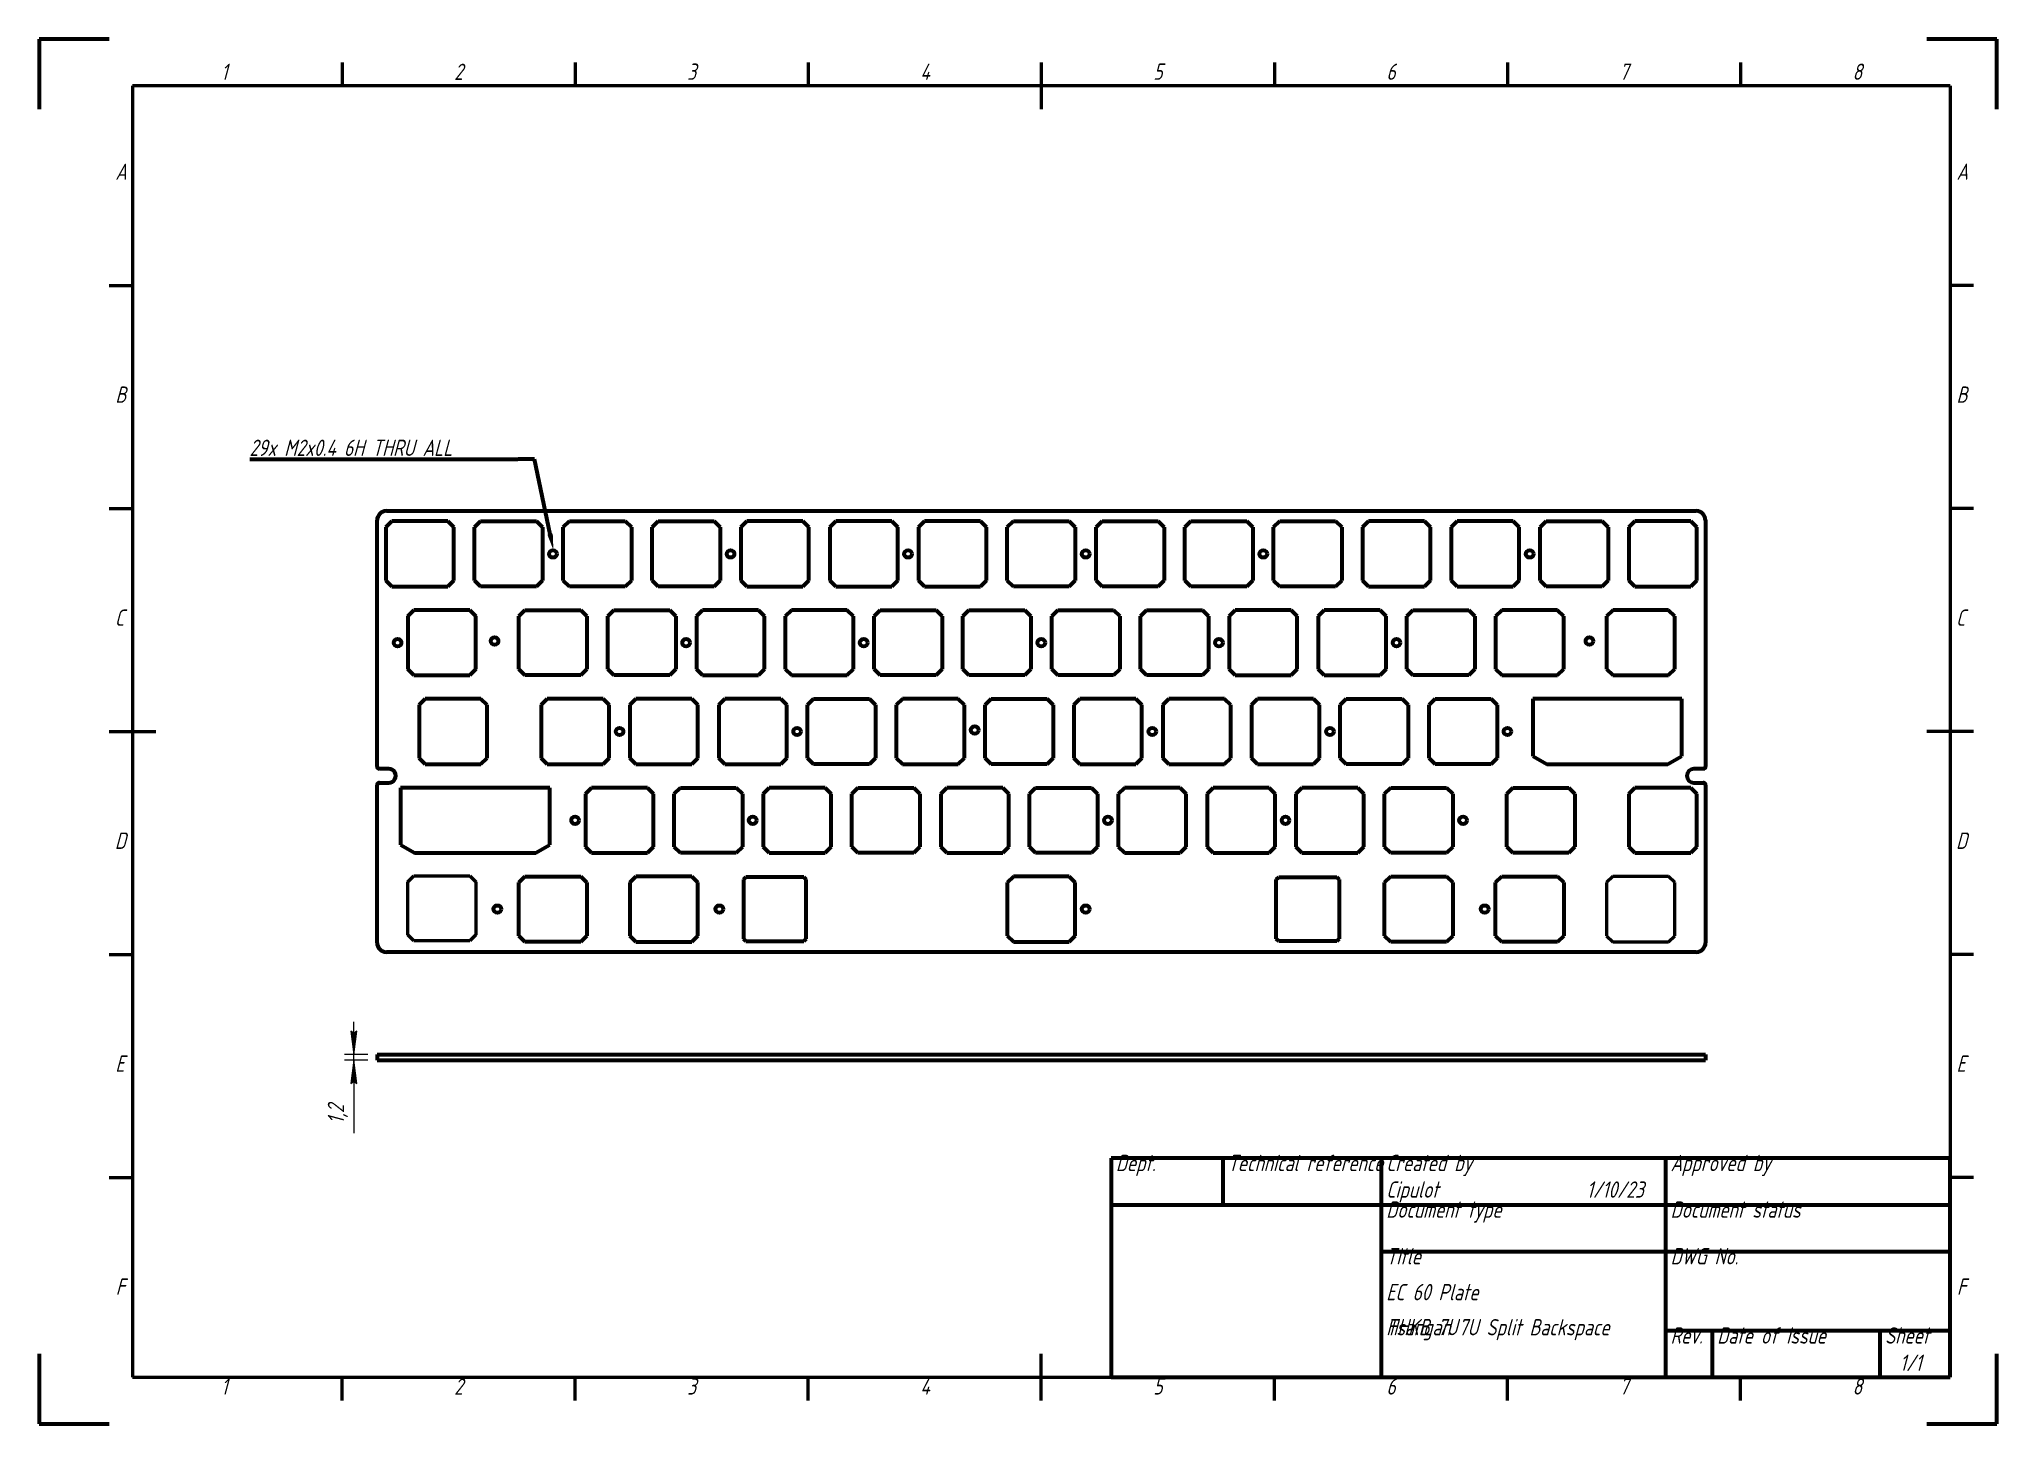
# Model space of a CAD drawing. Header units: millimetres. Extents: x 0 to 420, y 0 to 297.
import ezdxf

# ---------------------------------------------------------------- set-up
doc = ezdxf.new("R2010")
doc.units = ezdxf.units.MM
for name, pattern in [('K5LT32768', [0]), ('K5LT_BASIC', [0]), ('K5LT_THIN', [0])]:
    doc.linetypes.add(name, pattern=pattern)
for name, color, linetype in [('BORDER', 7, 'Continuous'), ('FD_Dimensions', 7, 'Continuous'), ('Hole Notes', 7, 'Continuous'), ('TITLEBLOCK', 7, 'Continuous'), ('Visible', 7, 'Continuous')]:
    doc.layers.add(name, color=color, linetype=linetype)
doc.styles.add('KDIMTEXTSTYLE', font='GOST_AU.SHX', dxfattribs={"width": 0.96, "oblique": 15, "height": 5})
doc.styles.add('KTEXTSTYLE', font='GOST_AU.SHX', dxfattribs={"width": 0.96, "height": 5})
doc.dimstyles.new('KDIMSTYLE (1.00)', dxfattribs={"dimtxt": 5, "dimasz": 1, "dimexe": 2, "dimexo": 0, "dimgap": 1, "dimtad": 1, "dimtxsty": 'KDIMTEXTSTYLE', "dimsah": 1, "dimcen": 0, "dimdle": 1, "dimadec": 0, "dimazin": 0, "dimtfac": 0.667, "dimtmove": 0, "dimatfit": 3, "dimfxl": 1, "dimtvp": 1, "dimtolj": 1, "dimtzin": 0, "dimarcsym": 0})

# ---------------------------------------------------------------- blocks, each defined once
blk = doc.blocks.new('U0')
at = {"layer": 'BORDER', "color": 150, "linetype": 'K5LT_BASIC', "lineweight": 60, "true_color": 0x0080ff}
for p, q in [((15, 297), (0, 297)), ((0, 297), (0, 282)), ((420, 297), (405, 297)), ((420, 282), (420, 297)), ((0, 15), (0, 0)), ((420, 0), (420, 15)), ((0, 0), (15, 0)), ((405, 0), (420, 0))]:
    blk.add_line(p, q, dxfattribs=at)
at = {"layer": 'BORDER', "color": 7, "linetype": 'K5LT32768', "lineweight": 50}
for p, q in [((65, 292), (65, 287)), ((115, 292), (115, 287)), ((165, 292), (165, 287)), ((215, 292), (215, 282)), ((265, 292), (265, 287)), ((315, 292), (315, 287)), ((365, 292), (365, 287)), ((410, 287), (20, 287)), ((20, 287), (20, 10)), ((410, 287), (410, 10)), ((15, 244.17), (20, 244.17)), ((415, 244.17), (410, 244.17)), ((15, 196.33), (20, 196.33)), ((415, 196.33), (410, 196.33)), ((15, 148.5), (25, 148.5)), ((415, 148.5), (405, 148.5)), ((15, 100.67), (20, 100.67)), ((415, 100.67), (410, 100.67)), ((15, 52.83), (20, 52.83)), ((415, 52.83), (410, 52.83)), ((215, 5), (215, 15)), ((20, 10), (410, 10)), ((65, 5), (65, 10)), ((115, 5), (115, 10)), ((165, 5), (165, 10)), ((265, 5), (265, 10)), ((315, 5), (315, 10)), ((365, 5), (365, 10))]:
    blk.add_line(p, q, dxfattribs=at)
at = {"layer": 'BORDER', "color": 7, "char_height": 3.5, "attachment_point": 1, "style": 'KTEXTSTYLE'}
for s, insert in [('\\H3.5;\\W0.965;\\Q15;\\Q15;1', (39.03, 291.74)), ('\\H3.5;\\W0.965;\\Q15;\\Q15;2', (89.03, 291.74)), ('\\H3.5;\\W0.965;\\Q15;\\Q15;3', (139.03, 291.77)), ('\\H3.5;\\W0.965;\\Q15;\\Q15;4', (189.03, 291.75)), ('\\H3.5;\\W0.965;\\Q15;\\Q15;5', (239.03, 291.79)), ('\\H3.5;\\W0.965;\\Q15;\\Q15;6', (289.03, 291.77)), ('\\H3.5;\\W0.965;\\Q15;\\Q15;7', (339.03, 291.77)), ('\\H3.5;\\W0.965;\\Q15;\\Q15;8', (389.03, 291.77)), ('\\H3.5;\\W0.965;\\Q15;\\Q15;A', (16.34, 270.33)), ('\\H3.5;\\W0.965;\\Q15;\\Q15;A', (411.34, 270.33)), ('\\H3.5;\\W0.965;\\Q15;\\Q15;B', (16.34, 222.5)), ('\\H3.5;\\W0.965;\\Q15;\\Q15;B', (411.34, 222.5)), ('\\H3.5;\\W0.965;\\Q15;\\Q15;C', (16.24, 174.67)), ('\\H3.5;\\W0.965;\\Q15;\\Q15;C', (411.24, 174.67)), ('\\H3.5;\\W0.965;\\Q15;\\Q15;D', (16.24, 126.83)), ('\\H3.5;\\W0.965;\\Q15;\\Q15;D', (411.24, 126.83)), ('\\H3.5;\\W0.965;\\Q15;\\Q15;E', (16.34, 79)), ('\\H3.5;\\W0.965;\\Q15;\\Q15;E', (411.34, 79)), ('\\H3.5;\\W0.965;\\Q15;\\Q15;F', (16.43, 31.17)), ('\\H3.5;\\W0.965;\\Q15;\\Q15;F', (411.43, 31.17)), ('\\H3.5;\\W0.965;\\Q15;\\Q15;1', (39.03, 9.74)), ('\\H3.5;\\W0.965;\\Q15;\\Q15;2', (89.03, 9.74)), ('\\H3.5;\\W0.965;\\Q15;\\Q15;3', (139.03, 9.77)), ('\\H3.5;\\W0.965;\\Q15;\\Q15;4', (189.03, 9.75)), ('\\H3.5;\\W0.965;\\Q15;\\Q15;5', (239.03, 9.79)), ('\\H3.5;\\W0.965;\\Q15;\\Q15;6', (289.03, 9.77)), ('\\H3.5;\\W0.965;\\Q15;\\Q15;7', (339.03, 9.77)), ('\\H3.5;\\W0.965;\\Q15;\\Q15;8', (389.03, 9.77))]:
    blk.add_mtext(s, dxfattribs=dict(at, insert=insert))
blk = doc.blocks.new('U1')
at = {"layer": 'TITLEBLOCK', "color": 150, "linetype": 'K5LT_BASIC', "lineweight": 60, "true_color": 0x0080ff}
for p, q in [((410, 57), (230, 57)), ((230, 57), (230, 10)), ((254, 47), (254, 57)), ((288, 10), (288, 57)), ((349, 10), (349, 57)), ((410, 10), (410, 57)), ((230, 47), (410, 47)), ((288, 37), (410, 37)), ((349, 20), (410, 20)), ((359, 10), (359, 20)), ((395, 10), (395, 20)), ((230, 10), (410, 10))]:
    blk.add_line(p, q, dxfattribs=at)
at = {"layer": 'TITLEBLOCK', "color": 7, "char_height": 3.5, "attachment_point": 1, "style": 'KTEXTSTYLE'}
for s, insert in [('\\H3.5;\\W0.965;\\Q15;\\Q15;Dept.', (231, 57.7)), ('\\H3.5;\\W0.965;\\Q15;\\Q15;Technical reference', (255, 57.7)), ('\\H3.5;\\W0.965;\\Q15;\\Q15;Created by', (289, 57.7)), ('\\H3.5;\\W0.965;\\Q15;\\Q15;Approved by', (350, 57.7)), ('\\H3.5;\\W0.965;\\Q15;\\Q15;Cipulot', (289, 52)), ('\\H3.5;\\W0.965;\\Q15;\\Q15;1/10/23', (331.98, 52)), ('\\H3.5;\\W0.965;\\Q15;\\Q15;Document type', (289, 47.7)), ('\\H3.5;\\W0.965;\\Q15;\\Q15;Document status', (350, 47.7)), ('\\H3.5;\\W0.965;\\Q15;\\Q15;Title', (289, 37.7)), ('\\H3.5;\\W0.965;\\Q15;\\Q15;DWG No.', (350, 37.7)), ('\\H3.5;\\W0.965;\\Q15;\\Q15;EC 60 Plate', (289, 30)), ('\\H3.5;\\W0.965;\\Q15;\\Q15;HHKB 7U', (289, 22.5)), ('\\H3.5;\\W0.965;\\Q15;\\Q15;Rev.', (350, 20.7)), ('\\H3.5;\\W0.965;\\Q15;\\Q15;Date of issue', (360, 20.7)), ('\\H3.5;\\W0.965;\\Q15;\\Q15;Sheet', (396, 20.7)), ('\\H3.5;\\W0.965;\\Q15;\\Q15;1/1', (399.17, 14.85))]:
    blk.add_mtext(s, dxfattribs=dict(at, insert=insert))
blk = doc.blocks.new('U2')
at = {"layer": 'Hole Notes'}
blk.add_hatch(color=7, dxfattribs=at).paths.add_polyline_path([(110.19, 190.95), (110.33, 187.4), (109.04, 190.71)])
at = {"layer": 'Hole Notes', "color": 150, "linetype": 'K5LT_BASIC', "lineweight": 60, "true_color": 0x0080ff}
for p, q in [((45.21, 206.9), (102.73, 206.9)), ((106.28, 206.9), (102.78, 206.9)), ((109.62, 190.83), (106.28, 206.9))]:
    blk.add_line(p, q, dxfattribs=at)
at = {"layer": 'Hole Notes', "color": 7, "insert": (45.12, 211.1), "char_height": 3.5, "attachment_point": 1, "style": 'KTEXTSTYLE'}
blk.add_mtext('\\H3.5;\\W0.965;\\Q15;\\Q15;29x M2x0.4 6H THRU ALL', dxfattribs=at)
blk = doc.blocks.new('D0')
at = {"layer": 'FD_Dimensions'}
for points in [[(67.54, 79.23), (68.19, 84.23), (67.54, 83.73), (66.88, 84.23)], [(68.19, 73.03), (67.54, 78.03), (66.88, 73.03), (67.54, 73.53)]]:
    blk.add_hatch(color=7, dxfattribs=at).paths.add_polyline_path(points)
at = {"layer": 'FD_Dimensions', "color": 7, "linetype": 'K5LT_THIN', "lineweight": 18}
for p, q in [((67.54, 83.73), (66.88, 84.23)), ((66.88, 84.23), (67.54, 79.23)), ((67.54, 79.23), (67.54, 86.23)), ((67.54, 79.23), (68.19, 84.23)), ((68.19, 84.23), (67.54, 83.73)), ((70.5, 79.23), (65.54, 79.23)), ((70.5, 78.03), (65.54, 78.03)), ((67.54, 78.03), (66.88, 73.03)), ((67.54, 78.03), (67.54, 79.23)), ((68.19, 73.03), (67.54, 78.03)), ((67.54, 78.03), (67.54, 73.03)), ((66.88, 73.03), (67.54, 73.53)), ((67.54, 73.53), (68.19, 73.03))]:
    blk.add_line(p, q, dxfattribs=at)
blk.add_wipeout([(66.54, 64.36), (61.37, 64.36), (61.37, 70.76), (66.54, 70.76)]).dxf.layer = 'FD_Dimensions'
for p, q in [((67.54, 78.03), (67.54, 71.03)), ((67.54, 73.03), (67.54, 62.36))]:
    blk.add_line(p, q, dxfattribs=at)
at = {"layer": 'FD_Dimensions', "color": 7, "insert": (61.92, 64.36), "char_height": 3.5, "attachment_point": 1, "rotation": 90.0002, "style": 'KTEXTSTYLE'}
blk.add_mtext('\\H3.5;\\W0.965;\\Q15;\\Q15;1,2', dxfattribs=at)
blk = doc.blocks.new('KDIMARROW_02')
blk.add_hatch(color=0).paths.add_polyline_path([(4.5, 0), (5, 0.66), (0, 0), (5, -0.66)])
at = {"color": 0, "linetype": 'K5LT_THIN', "lineweight": 18}
for p, q in [((5, 0.66), (0, 0)), ((0, 0), (5, -0.66)), ((0, 0), (7, 0)), ((4.5, 0), (5, 0.66)), ((5, -0.66), (4.5, 0))]:
    blk.add_line(p, q, dxfattribs=at)
at = {"layer": 'Hole Notes', "color": 0, "linetype": 'K5LT_THIN', "lineweight": 18}
blk.add_line((0, 0), (-1, 0), dxfattribs=at)

msp = doc.modelspace()

# ---------------------------------------------------------------- linework, layer by layer
at = {"layer": 'Hole Notes', "color": 7, "linetype": 'K5LT32768', "lineweight": 50}
for p, q in [((79.081, 173.249), (80.382, 174.55)), ((79.081, 161.851), (79.081, 173.249)), ((80.382, 174.55), (92.38, 174.55)), ((92.38, 174.55), (93.681, 173.249)), ((93.681, 173.249), (93.681, 161.851)), ((80.382, 160.55), (79.081, 161.851)), ((92.38, 160.55), (80.382, 160.55)), ((93.681, 161.851), (92.38, 160.55)), ((79.112, 116.267), (80.413, 117.568)), ((79.112, 104.869), (79.112, 116.267)), ((80.413, 117.568), (92.411, 117.568)), ((92.411, 117.568), (93.712, 116.267)), ((93.712, 116.267), (93.712, 104.869)), ((337.588, 117.4), (336.287, 116.099)), ((336.287, 116.099), (336.287, 104.701)), ((349.586, 117.4), (337.588, 117.4)), ((350.887, 116.099), (349.586, 117.4)), ((350.887, 104.701), (350.887, 116.099)), ((80.413, 103.568), (79.112, 104.869)), ((92.411, 103.568), (80.413, 103.568)), ((93.712, 104.869), (92.411, 103.568)), ((336.287, 104.701), (337.588, 103.4)), ((337.588, 103.4), (349.586, 103.4)), ((349.586, 103.4), (350.887, 104.701))]:
    msp.add_line(p, q, dxfattribs=at)
at = {"layer": 'Visible', "color": 150, "linetype": 'K5LT_BASIC', "lineweight": 60, "true_color": 0x0080ff}
for p, q in [((72.5, 141), (72.5, 193.8)), ((75.651, 193.6), (74.35, 192.299)), ((74.5, 195.8), (355.5, 195.8)), ((87.649, 193.6), (75.651, 193.6)), ((88.95, 192.299), (87.649, 193.6)), ((93.4, 192.299), (94.701, 193.6)), ((94.701, 193.6), (106.699, 193.6)), ((106.699, 193.6), (108, 192.299)), ((112.45, 192.299), (113.751, 193.6)), ((113.751, 193.6), (125.749, 193.6)), ((125.749, 193.6), (127.05, 192.299)), ((131.5, 192.299), (132.801, 193.6)), ((132.801, 193.6), (144.799, 193.6)), ((144.799, 193.6), (146.1, 192.299)), ((151.851, 193.6), (150.55, 192.299)), ((163.849, 193.6), (151.851, 193.6)), ((165.15, 192.299), (163.849, 193.6)), ((170.901, 193.6), (169.6, 192.299)), ((182.899, 193.6), (170.901, 193.6)), ((184.2, 192.299), (182.899, 193.6)), ((189.951, 193.6), (188.65, 192.299)), ((201.949, 193.6), (189.951, 193.6)), ((203.25, 192.299), (201.949, 193.6)), ((207.7, 192.299), (209.001, 193.6)), ((209.001, 193.6), (220.999, 193.6)), ((220.999, 193.6), (222.3, 192.299)), ((226.75, 192.299), (228.051, 193.6)), ((228.051, 193.6), (240.049, 193.6)), ((240.049, 193.6), (241.35, 192.299)), ((245.8, 192.299), (247.101, 193.6)), ((247.101, 193.6), (259.099, 193.6)), ((259.099, 193.6), (260.4, 192.299)), ((264.85, 192.299), (266.151, 193.6)), ((266.151, 193.6), (278.149, 193.6)), ((278.149, 193.6), (279.45, 192.299)), ((285.201, 193.6), (283.9, 192.299)), ((297.199, 193.6), (285.201, 193.6)), ((298.5, 192.299), (297.199, 193.6)), ((304.251, 193.6), (302.95, 192.299)), ((316.249, 193.6), (304.251, 193.6)), ((317.55, 192.299), (316.249, 193.6)), ((322, 192.299), (323.301, 193.6)), ((323.301, 193.6), (335.299, 193.6)), ((335.299, 193.6), (336.6, 192.299)), ((342.351, 193.6), (341.05, 192.299)), ((354.349, 193.6), (342.351, 193.6)), ((355.65, 192.299), (354.349, 193.6)), ((357.5, 193.8), (357.5, 141)), ((74.35, 192.299), (74.35, 180.901)), ((88.95, 180.901), (88.95, 192.299)), ((93.4, 180.901), (93.4, 192.299)), ((108, 192.299), (108, 180.901)), ((112.45, 180.901), (112.45, 192.299)), ((127.05, 192.299), (127.05, 180.901)), ((131.5, 180.901), (131.5, 192.299)), ((146.1, 192.299), (146.1, 180.901)), ((150.55, 192.299), (150.55, 180.901)), ((165.15, 180.901), (165.15, 192.299)), ((169.6, 192.299), (169.6, 180.901)), ((184.2, 180.901), (184.2, 192.299)), ((188.65, 192.299), (188.65, 180.901)), ((203.25, 180.901), (203.25, 192.299)), ((207.7, 180.901), (207.7, 192.299)), ((222.3, 192.299), (222.3, 180.901)), ((226.75, 180.901), (226.75, 192.299)), ((241.35, 192.299), (241.35, 180.901)), ((245.8, 180.901), (245.8, 192.299)), ((260.4, 192.299), (260.4, 180.901)), ((264.85, 180.901), (264.85, 192.299)), ((279.45, 192.299), (279.45, 180.901)), ((283.9, 192.299), (283.9, 180.901)), ((298.5, 180.901), (298.5, 192.299)), ((302.95, 192.299), (302.95, 180.901)), ((317.55, 180.901), (317.55, 192.299)), ((322, 180.901), (322, 192.299)), ((336.6, 192.299), (336.6, 180.901)), ((341.05, 192.299), (341.05, 180.901)), ((355.65, 180.901), (355.65, 192.299)), ((74.35, 180.901), (75.651, 179.6)), ((87.649, 179.6), (88.95, 180.901)), ((94.701, 179.6), (93.4, 180.901)), ((108, 180.901), (106.699, 179.6)), ((113.751, 179.6), (112.45, 180.901)), ((127.05, 180.901), (125.749, 179.6)), ((132.801, 179.6), (131.5, 180.901)), ((146.1, 180.901), (144.799, 179.6)), ((150.55, 180.901), (151.851, 179.6)), ((163.849, 179.6), (165.15, 180.901)), ((169.6, 180.901), (170.901, 179.6)), ((182.899, 179.6), (184.2, 180.901)), ((188.65, 180.901), (189.951, 179.6)), ((201.949, 179.6), (203.25, 180.901)), ((209.001, 179.6), (207.7, 180.901)), ((222.3, 180.901), (220.999, 179.6)), ((228.051, 179.6), (226.75, 180.901)), ((241.35, 180.901), (240.049, 179.6)), ((247.101, 179.6), (245.8, 180.901)), ((260.4, 180.901), (259.099, 179.6)), ((266.151, 179.6), (264.85, 180.901)), ((279.45, 180.901), (278.149, 179.6)), ((283.9, 180.901), (285.201, 179.6)), ((297.199, 179.6), (298.5, 180.901)), ((302.95, 180.901), (304.251, 179.6)), ((316.249, 179.6), (317.55, 180.901)), ((323.301, 179.6), (322, 180.901)), ((336.6, 180.901), (335.299, 179.6)), ((341.05, 180.901), (342.351, 179.6)), ((354.349, 179.6), (355.65, 180.901)), ((75.651, 179.6), (87.649, 179.6)), ((106.699, 179.6), (94.701, 179.6)), ((125.749, 179.6), (113.751, 179.6)), ((144.799, 179.6), (132.801, 179.6)), ((151.851, 179.6), (163.849, 179.6)), ((170.901, 179.6), (182.899, 179.6)), ((189.951, 179.6), (201.949, 179.6)), ((220.999, 179.6), (209.001, 179.6)), ((240.049, 179.6), (228.051, 179.6)), ((259.099, 179.6), (247.101, 179.6)), ((278.149, 179.6), (266.151, 179.6)), ((285.201, 179.6), (297.199, 179.6)), ((304.251, 179.6), (316.249, 179.6)), ((335.299, 179.6), (323.301, 179.6)), ((342.351, 179.6), (354.349, 179.6)), ((80.413, 174.55), (79.112, 173.249)), ((79.112, 173.249), (79.112, 161.851)), ((92.411, 174.55), (80.413, 174.55)), ((93.712, 173.249), (92.411, 174.55)), ((93.712, 161.851), (93.712, 173.249)), ((102.925, 173.249), (104.226, 174.55)), ((102.925, 161.851), (102.925, 173.249)), ((104.226, 174.55), (116.224, 174.55)), ((116.224, 174.55), (117.525, 173.249)), ((117.525, 173.249), (117.525, 161.851)), ((121.975, 173.249), (123.276, 174.55)), ((121.975, 161.851), (121.975, 173.249)), ((123.276, 174.55), (135.274, 174.55)), ((135.274, 174.55), (136.575, 173.249)), ((136.575, 173.249), (136.575, 161.851)), ((142.326, 174.55), (141.025, 173.249)), ((141.025, 173.249), (141.025, 161.851)), ((154.324, 174.55), (142.326, 174.55)), ((155.625, 173.249), (154.324, 174.55)), ((155.625, 161.851), (155.625, 173.249)), ((161.376, 174.55), (160.075, 173.249)), ((160.075, 173.249), (160.075, 161.851)), ((173.374, 174.55), (161.376, 174.55)), ((174.675, 173.249), (173.374, 174.55)), ((174.675, 161.851), (174.675, 173.249)), ((179.125, 173.249), (180.426, 174.55)), ((179.125, 161.851), (179.125, 173.249)), ((180.426, 174.55), (192.424, 174.55)), ((192.424, 174.55), (193.725, 173.249)), ((193.725, 173.249), (193.725, 161.851)), ((198.175, 173.249), (199.476, 174.55)), ((198.175, 161.851), (198.175, 173.249)), ((199.476, 174.55), (211.474, 174.55)), ((211.474, 174.55), (212.775, 173.249)), ((212.775, 173.249), (212.775, 161.851)), ((217.225, 173.249), (218.526, 174.55)), ((217.225, 161.851), (217.225, 173.249)), ((218.526, 174.55), (230.524, 174.55)), ((230.524, 174.55), (231.825, 173.249)), ((231.825, 173.249), (231.825, 161.851)), ((236.275, 173.249), (237.576, 174.55)), ((236.275, 161.851), (236.275, 173.249)), ((237.576, 174.55), (249.574, 174.55)), ((249.574, 174.55), (250.875, 173.249)), ((250.875, 173.249), (250.875, 161.851)), ((256.626, 174.55), (255.325, 173.249)), ((255.325, 173.249), (255.325, 161.851)), ((268.624, 174.55), (256.626, 174.55)), ((269.925, 173.249), (268.624, 174.55)), ((269.925, 161.851), (269.925, 173.249)), ((275.676, 174.55), (274.375, 173.249)), ((274.375, 173.249), (274.375, 161.851)), ((287.674, 174.55), (275.676, 174.55)), ((288.975, 173.249), (287.674, 174.55)), ((288.975, 161.851), (288.975, 173.249)), ((293.425, 173.249), (294.726, 174.55)), ((293.425, 161.851), (293.425, 173.249)), ((294.726, 174.55), (306.724, 174.55)), ((306.724, 174.55), (308.025, 173.249)), ((308.025, 173.249), (308.025, 161.851)), ((313.776, 174.55), (312.475, 173.249)), ((312.475, 173.249), (312.475, 161.851)), ((325.774, 174.55), (313.776, 174.55)), ((327.075, 173.249), (325.774, 174.55)), ((327.075, 161.851), (327.075, 173.249)), ((337.588, 174.55), (336.287, 173.249)), ((336.287, 173.249), (336.287, 161.851)), ((349.586, 174.55), (337.588, 174.55)), ((350.887, 173.249), (349.586, 174.55)), ((350.887, 161.851), (350.887, 173.249)), ((79.112, 161.851), (80.413, 160.55)), ((80.413, 160.55), (92.411, 160.55)), ((92.411, 160.55), (93.712, 161.851)), ((104.226, 160.55), (102.925, 161.851)), ((116.224, 160.55), (104.226, 160.55)), ((117.525, 161.851), (116.224, 160.55)), ((123.276, 160.55), (121.975, 161.851)), ((135.274, 160.55), (123.276, 160.55)), ((136.575, 161.851), (135.274, 160.55)), ((141.025, 161.851), (142.326, 160.55)), ((142.326, 160.55), (154.324, 160.55)), ((154.324, 160.55), (155.625, 161.851)), ((160.075, 161.851), (161.376, 160.55)), ((161.376, 160.55), (173.374, 160.55)), ((173.374, 160.55), (174.675, 161.851)), ((180.426, 160.55), (179.125, 161.851)), ((192.424, 160.55), (180.426, 160.55)), ((193.725, 161.851), (192.424, 160.55)), ((199.476, 160.55), (198.175, 161.851)), ((211.474, 160.55), (199.476, 160.55)), ((212.775, 161.851), (211.474, 160.55)), ((218.526, 160.55), (217.225, 161.851)), ((230.524, 160.55), (218.526, 160.55)), ((231.825, 161.851), (230.524, 160.55)), ((237.576, 160.55), (236.275, 161.851)), ((249.574, 160.55), (237.576, 160.55)), ((250.875, 161.851), (249.574, 160.55)), ((255.325, 161.851), (256.626, 160.55)), ((256.626, 160.55), (268.624, 160.55)), ((268.624, 160.55), (269.925, 161.851)), ((274.375, 161.851), (275.676, 160.55)), ((275.676, 160.55), (287.674, 160.55)), ((287.674, 160.55), (288.975, 161.851)), ((294.726, 160.55), (293.425, 161.851)), ((306.724, 160.55), (294.726, 160.55)), ((308.025, 161.851), (306.724, 160.55)), ((312.475, 161.851), (313.776, 160.55)), ((313.776, 160.55), (325.774, 160.55)), ((325.774, 160.55), (327.075, 161.851)), ((336.287, 161.851), (337.588, 160.55)), ((337.588, 160.55), (349.586, 160.55)), ((349.586, 160.55), (350.887, 161.851)), ((82.794, 155.5), (81.493, 154.199)), ((94.792, 155.5), (82.794, 155.5)), ((96.093, 154.199), (94.792, 155.5)), ((108.988, 155.5), (107.687, 154.199)), ((120.986, 155.5), (108.988, 155.5)), ((122.287, 154.199), (120.986, 155.5)), ((128.038, 155.5), (126.737, 154.199)), ((140.036, 155.5), (128.038, 155.5)), ((141.337, 154.199), (140.036, 155.5)), ((147.088, 155.5), (145.787, 154.199)), ((159.086, 155.5), (147.088, 155.5)), ((160.387, 154.199), (159.086, 155.5)), ((164.837, 154.199), (166.138, 155.5)), ((166.138, 155.5), (178.136, 155.5)), ((178.136, 155.5), (179.437, 154.199)), ((185.188, 155.5), (183.887, 154.199)), ((197.186, 155.5), (185.188, 155.5)), ((198.487, 154.199), (197.186, 155.5)), ((202.937, 154.199), (204.238, 155.5)), ((204.238, 155.5), (216.236, 155.5)), ((216.236, 155.5), (217.537, 154.199)), ((223.288, 155.5), (221.987, 154.199)), ((235.286, 155.5), (223.288, 155.5)), ((236.587, 154.199), (235.286, 155.5)), ((242.338, 155.5), (241.037, 154.199)), ((254.336, 155.5), (242.338, 155.5)), ((255.637, 154.199), (254.336, 155.5)), ((261.388, 155.5), (260.087, 154.199)), ((273.386, 155.5), (261.388, 155.5)), ((274.687, 154.199), (273.386, 155.5)), ((279.137, 154.199), (280.438, 155.5)), ((280.438, 155.5), (292.436, 155.5)), ((292.436, 155.5), (293.737, 154.199)), ((298.187, 154.199), (299.488, 155.5)), ((299.488, 155.5), (311.486, 155.5)), ((311.486, 155.5), (312.787, 154.199)), ((320.443, 155.5), (320.443, 143.232)), ((352.443, 155.5), (320.443, 155.5)), ((352.443, 143.232), (352.443, 155.5)), ((81.493, 154.199), (81.493, 142.801)), ((96.093, 142.801), (96.093, 154.199)), ((107.687, 154.199), (107.687, 142.801)), ((122.287, 142.801), (122.287, 154.199)), ((126.737, 154.199), (126.737, 142.801)), ((141.337, 142.801), (141.337, 154.199)), ((145.787, 154.199), (145.787, 142.801)), ((160.387, 142.801), (160.387, 154.199)), ((164.837, 142.801), (164.837, 154.199)), ((179.437, 154.199), (179.437, 142.801)), ((183.887, 154.199), (183.887, 142.801)), ((198.487, 142.801), (198.487, 154.199)), ((202.937, 142.801), (202.937, 154.199)), ((217.537, 154.199), (217.537, 142.801)), ((221.987, 154.199), (221.987, 142.801)), ((236.587, 142.801), (236.587, 154.199)), ((241.037, 154.199), (241.037, 142.801)), ((255.637, 142.801), (255.637, 154.199)), ((260.087, 154.199), (260.087, 142.801)), ((274.687, 142.801), (274.687, 154.199)), ((279.137, 142.801), (279.137, 154.199)), ((293.737, 154.199), (293.737, 142.801)), ((298.187, 142.801), (298.187, 154.199)), ((312.787, 154.199), (312.787, 142.801)), ((81.493, 142.801), (82.794, 141.5)), ((94.792, 141.5), (96.093, 142.801)), ((107.687, 142.801), (108.988, 141.5)), ((120.986, 141.5), (122.287, 142.801)), ((126.737, 142.801), (128.038, 141.5)), ((140.036, 141.5), (141.337, 142.801)), ((145.787, 142.801), (147.088, 141.5)), ((159.086, 141.5), (160.387, 142.801)), ((166.138, 141.5), (164.837, 142.801)), ((179.437, 142.801), (178.136, 141.5)), ((183.887, 142.801), (185.188, 141.5)), ((197.186, 141.5), (198.487, 142.801)), ((204.238, 141.5), (202.937, 142.801)), ((217.537, 142.801), (216.236, 141.5)), ((221.987, 142.801), (223.288, 141.5)), ((235.286, 141.5), (236.587, 142.801)), ((241.037, 142.801), (242.338, 141.5)), ((254.336, 141.5), (255.637, 142.801)), ((260.087, 142.801), (261.388, 141.5)), ((273.386, 141.5), (274.687, 142.801)), ((280.438, 141.5), (279.137, 142.801)), ((293.737, 142.801), (292.436, 141.5)), ((299.488, 141.5), (298.187, 142.801)), ((312.787, 142.801), (311.486, 141.5)), ((320.443, 143.232), (323.443, 141.5)), ((349.443, 141.5), (352.443, 143.232)), ((75, 140.5), (73, 140.5)), ((82.794, 141.5), (94.792, 141.5)), ((108.988, 141.5), (120.986, 141.5)), ((128.038, 141.5), (140.036, 141.5)), ((147.088, 141.5), (159.086, 141.5)), ((178.136, 141.5), (166.138, 141.5)), ((185.188, 141.5), (197.186, 141.5)), ((216.236, 141.5), (204.238, 141.5)), ((223.288, 141.5), (235.286, 141.5)), ((242.338, 141.5), (254.336, 141.5)), ((261.388, 141.5), (273.386, 141.5)), ((292.436, 141.5), (280.438, 141.5)), ((311.486, 141.5), (299.488, 141.5)), ((323.443, 141.5), (349.443, 141.5)), ((357, 140.5), (355, 140.5)), ((72.5, 103.2), (72.5, 137)), ((73, 137.5), (75, 137.5)), ((77.556, 136.45), (77.556, 124.182)), ((109.556, 136.45), (77.556, 136.45)), ((109.556, 124.182), (109.556, 136.45)), ((118.513, 136.45), (117.212, 135.149)), ((117.212, 135.149), (117.212, 123.751)), ((130.511, 136.45), (118.513, 136.45)), ((131.812, 135.149), (130.511, 136.45)), ((131.812, 123.751), (131.812, 135.149)), ((136.262, 135.149), (137.563, 136.45)), ((136.262, 123.751), (136.262, 135.149)), ((137.563, 136.45), (149.561, 136.45)), ((149.561, 136.45), (150.862, 135.149)), ((150.862, 135.149), (150.862, 123.751)), ((156.613, 136.45), (155.312, 135.149)), ((155.312, 135.149), (155.312, 123.751)), ((168.611, 136.45), (156.613, 136.45)), ((169.912, 135.149), (168.611, 136.45)), ((169.912, 123.751), (169.912, 135.149)), ((174.362, 135.149), (175.663, 136.45)), ((174.362, 123.751), (174.362, 135.149)), ((175.663, 136.45), (187.661, 136.45)), ((187.661, 136.45), (188.962, 135.149)), ((188.962, 135.149), (188.962, 123.751)), ((194.713, 136.45), (193.412, 135.149)), ((193.412, 135.149), (193.412, 123.751)), ((206.711, 136.45), (194.713, 136.45)), ((208.012, 135.149), (206.711, 136.45)), ((208.012, 123.751), (208.012, 135.149)), ((212.462, 135.149), (213.763, 136.45)), ((212.462, 123.751), (212.462, 135.149)), ((213.763, 136.45), (225.761, 136.45)), ((225.761, 136.45), (227.062, 135.149)), ((227.062, 135.149), (227.062, 123.751)), ((232.813, 136.45), (231.512, 135.149)), ((231.512, 135.149), (231.512, 123.751)), ((244.811, 136.45), (232.813, 136.45)), ((246.112, 135.149), (244.811, 136.45)), ((246.112, 123.751), (246.112, 135.149)), ((251.863, 136.45), (250.562, 135.149)), ((250.562, 135.149), (250.562, 123.751)), ((263.861, 136.45), (251.863, 136.45)), ((265.162, 135.149), (263.861, 136.45)), ((265.162, 123.751), (265.162, 135.149)), ((270.913, 136.45), (269.612, 135.149)), ((269.612, 135.149), (269.612, 123.751)), ((282.911, 136.45), (270.913, 136.45)), ((284.212, 135.149), (282.911, 136.45)), ((284.212, 123.751), (284.212, 135.149)), ((288.662, 135.149), (289.963, 136.45)), ((288.662, 123.751), (288.662, 135.149)), ((289.963, 136.45), (301.961, 136.45)), ((301.961, 136.45), (303.262, 135.149)), ((303.262, 135.149), (303.262, 123.751)), ((314.856, 135.149), (316.157, 136.45)), ((314.856, 123.751), (314.856, 135.149)), ((316.157, 136.45), (328.155, 136.45)), ((328.155, 136.45), (329.456, 135.149)), ((329.456, 135.149), (329.456, 123.751)), ((342.351, 136.45), (341.05, 135.149)), ((341.05, 135.149), (341.05, 123.751)), ((354.349, 136.45), (342.351, 136.45)), ((355.65, 135.149), (354.349, 136.45)), ((355, 137.5), (357, 137.5)), ((355.65, 123.751), (355.65, 135.149)), ((357.5, 137), (357.5, 103.2)), ((77.556, 124.182), (80.556, 122.45)), ((80.556, 122.45), (106.556, 122.45)), ((106.556, 122.45), (109.556, 124.182)), ((117.212, 123.751), (118.513, 122.45)), ((118.513, 122.45), (130.511, 122.45)), ((130.511, 122.45), (131.812, 123.751)), ((137.563, 122.45), (136.262, 123.751)), ((149.561, 122.45), (137.563, 122.45)), ((150.862, 123.751), (149.561, 122.45)), ((155.312, 123.751), (156.613, 122.45)), ((156.613, 122.45), (168.611, 122.45)), ((168.611, 122.45), (169.912, 123.751)), ((175.663, 122.45), (174.362, 123.751)), ((187.661, 122.45), (175.663, 122.45)), ((188.962, 123.751), (187.661, 122.45)), ((193.412, 123.751), (194.713, 122.45)), ((194.713, 122.45), (206.711, 122.45)), ((206.711, 122.45), (208.012, 123.751)), ((213.763, 122.45), (212.462, 123.751)), ((225.761, 122.45), (213.763, 122.45)), ((227.062, 123.751), (225.761, 122.45)), ((231.512, 123.751), (232.813, 122.45)), ((232.813, 122.45), (244.811, 122.45)), ((244.811, 122.45), (246.112, 123.751)), ((250.562, 123.751), (251.863, 122.45)), ((251.863, 122.45), (263.861, 122.45)), ((263.861, 122.45), (265.162, 123.751)), ((269.612, 123.751), (270.913, 122.45)), ((270.913, 122.45), (282.911, 122.45)), ((282.911, 122.45), (284.212, 123.751)), ((289.963, 122.45), (288.662, 123.751)), ((301.961, 122.45), (289.963, 122.45)), ((303.262, 123.751), (301.961, 122.45)), ((316.157, 122.45), (314.856, 123.751)), ((328.155, 122.45), (316.157, 122.45)), ((329.456, 123.751), (328.155, 122.45)), ((341.05, 123.751), (342.351, 122.45)), ((342.351, 122.45), (354.349, 122.45)), ((354.349, 122.45), (355.65, 123.751)), ((102.925, 116.099), (104.226, 117.4)), ((102.925, 104.701), (102.925, 116.099)), ((104.226, 117.4), (116.224, 117.4)), ((116.224, 117.4), (117.525, 116.099)), ((117.525, 116.099), (117.525, 104.701)), ((128.038, 117.4), (126.737, 116.099)), ((126.737, 116.099), (126.737, 104.701)), ((140.036, 117.4), (128.038, 117.4)), ((141.337, 116.099), (140.036, 117.4)), ((141.337, 104.701), (141.337, 116.099)), ((151.627, 117.271), (151.119, 116.763)), ((151.119, 116.763), (151.119, 104.038)), ((164.073, 117.271), (151.627, 117.271)), ((164.581, 116.763), (164.073, 117.271)), ((164.581, 104.038), (164.581, 116.763)), ((209.001, 117.4), (207.7, 116.099)), ((207.7, 116.099), (207.7, 104.701)), ((220.999, 117.4), (209.001, 117.4)), ((222.3, 116.099), (220.999, 117.4)), ((222.3, 104.701), (222.3, 116.099)), ((265.419, 116.763), (265.927, 117.271)), ((265.419, 104.038), (265.419, 116.763)), ((265.927, 117.271), (278.373, 117.271)), ((278.373, 117.271), (278.881, 116.763)), ((278.881, 116.763), (278.881, 104.038)), ((288.662, 116.099), (289.963, 117.4)), ((288.662, 104.701), (288.662, 116.099)), ((289.963, 117.4), (301.961, 117.4)), ((301.961, 117.4), (303.262, 116.099)), ((303.262, 116.099), (303.262, 104.701)), ((312.475, 116.099), (313.776, 117.4)), ((312.475, 104.701), (312.475, 116.099)), ((313.776, 117.4), (325.774, 117.4)), ((325.774, 117.4), (327.075, 116.099)), ((327.075, 116.099), (327.075, 104.701)), ((355.5, 101.2), (74.5, 101.2)), ((104.226, 103.4), (102.925, 104.701)), ((116.224, 103.4), (104.226, 103.4)), ((117.525, 104.701), (116.224, 103.4)), ((126.737, 104.701), (128.038, 103.4)), ((128.038, 103.4), (140.036, 103.4)), ((140.036, 103.4), (141.337, 104.701)), ((151.119, 104.038), (151.627, 103.53)), ((151.627, 103.53), (164.073, 103.53)), ((164.073, 103.53), (164.581, 104.038)), ((207.7, 104.701), (209.001, 103.4)), ((209.001, 103.4), (220.999, 103.4)), ((220.999, 103.4), (222.3, 104.701)), ((265.927, 103.53), (265.419, 104.038)), ((278.373, 103.53), (265.927, 103.53)), ((278.881, 104.038), (278.373, 103.53)), ((289.963, 103.4), (288.662, 104.701)), ((301.961, 103.4), (289.963, 103.4)), ((303.262, 104.701), (301.961, 103.4)), ((313.776, 103.4), (312.475, 104.701)), ((325.774, 103.4), (313.776, 103.4)), ((327.075, 104.701), (325.774, 103.4)), ((72.5, 79.231), (74.5, 79.231)), ((72.5, 79.231), (72.5, 78.031)), ((72.5, 78.031), (74.5, 78.031)), ((74.5, 79.231), (355.5, 79.231)), ((74.5, 78.031), (355.5, 78.031)), ((355.5, 79.231), (357.5, 79.231)), ((355.5, 78.031), (357.5, 78.031)), ((357.5, 79.231), (357.5, 78.031))]:
    msp.add_line(p, q, dxfattribs=at)
for centre in [(110.225, 186.6), (148.325, 186.6), (186.425, 186.6), (224.525, 186.6), (262.625, 186.6), (319.775, 186.6), (76.887, 167.55), (97.7, 167.9), (138.8, 167.55), (176.9, 167.55), (215, 167.55), (253.1, 167.55), (291.2, 167.55), (332.602, 167.888), (124.512, 148.5), (162.612, 148.5), (200.712, 148.8), (238.812, 148.5), (276.912, 148.5), (315.012, 148.5), (114.987, 129.45), (153.087, 129.45), (229.287, 129.45), (267.387, 129.45), (305.487, 129.45), (98.318, 110.4), (145.943, 110.4), (224.525, 110.4), (310.119, 110.4)]:
    msp.add_circle(centre, 0.811, dxfattribs=at)
for centre, radius, start, end in [((74.5, 193.8), 2, 90.00859, 179.99026), ((355.5, 193.8), 2, 0.00974, 90.00848), ((73, 141), 0.5, 179.96106, 269.96606), ((75, 139), 1.5, 269.98868, 90.01146), ((355, 139), 1.5, 90.01129, 269.98854), ((357, 141), 0.5, 269.9656, 0.03898), ((73, 137), 0.5, 90.03435, 179.96106), ((357, 137), 0.5, 0.03898, 90.0339), ((74.5, 103.2), 2, 179.99026, 269.99152), ((355.5, 103.2), 2, 269.9914, 0.00974)]:
    msp.add_arc(centre, radius, start, end, dxfattribs=at)

# ---------------------------------------------------------------- block references
at = {"layer": 'BORDER'}
msp.add_blockref('U0', (0, 0), dxfattribs=at)
at = {"layer": 'Hole Notes'}
msp.add_blockref('U2', (0, 0), dxfattribs=at)
at = {"layer": 'TITLEBLOCK'}
msp.add_blockref('U1', (0, 0), dxfattribs=at)

# ---------------------------------------------------------------- texts
at = {"layer": 'Hole Notes', "color": 7, "insert": (289, 22.473), "char_height": 3.5, "attachment_point": 1, "style": 'KTEXTSTYLE'}
msp.add_mtext('\\H3.5;\\W0.965;\\Q15;\\Q15;Tsangan 7U Split Backspace', dxfattribs=at)

# ---------------------------------------------------------------- next in the draw order: dimensions: what is measured, and where the dimension line sits
at = {"layer": 'FD_Dimensions', "color": 7}
dim = msp.add_linear_dim(base=(67.536, 78.031), p1=(72.5, 79.231), p2=(72.5, 78.031), angle=90, text='\\H3.5;\\W0.965;\\Q15;\\H3.5;\\W0.965;\\Q15;\\Q15;1,2', dimstyle='KDIMSTYLE (1.00)', override={"dimexo": 2, "dimblk1": 'KDIMARROW_02', "dimblk2": 'KDIMARROW_02', "dimse1": 0, "dimse2": 0, "dimclrt": 7, "dimtolj": 1}, dxfattribs=at)
dim.commit()
dim.dimension.update_dxf_attribs({"geometry": 'D0', "text_midpoint": (67.536, 67.697), "dimtype": 160})

doc.saveas('drawing.dxf')
